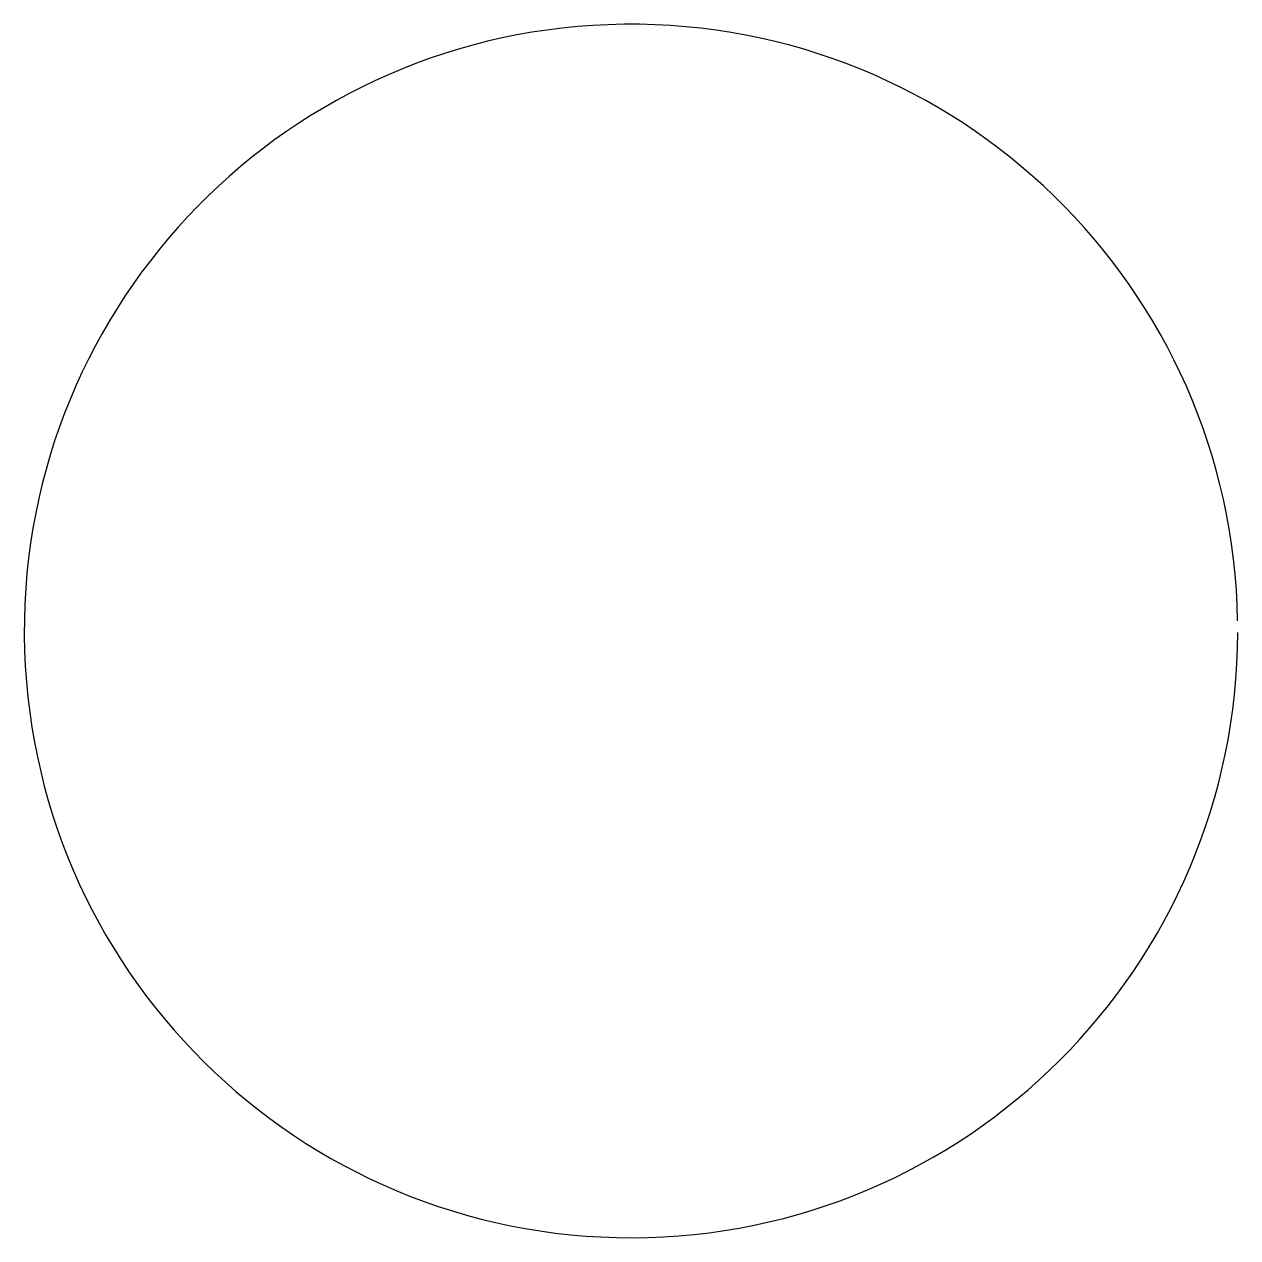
# Model space of a CAD drawing. Extents: x 152 to 337, y 193 to 377.
import ezdxf

# ---------------------------------------------------------------- set-up
doc = ezdxf.new("R2010")
doc.units = 0
doc.layers.get('0').update_dxf_attribs({"linetype": 'CONTINUOUS'})

msp = doc.modelspace()

# ---------------------------------------------------------------- linework, layer by layer
msp.add_arc((244.44, 284.66), 92.1, 0.9491, 359.8413)

doc.saveas('drawing.dxf')
